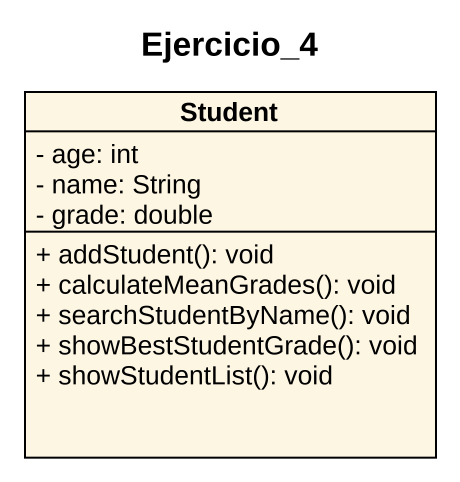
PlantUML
@startuml
title Ejercicio_4
hide circle
hide empty members
skinparam classAttributeIconSize 0
class Student {
  - age: int
  - name: String
  - grade: double
  + addStudent(): void
  + calculateMeanGrades(): void
  + searchStudentByName(): void
  + showBestStudentGrade(): void
  + showStudentList(): void
}
@enduml
